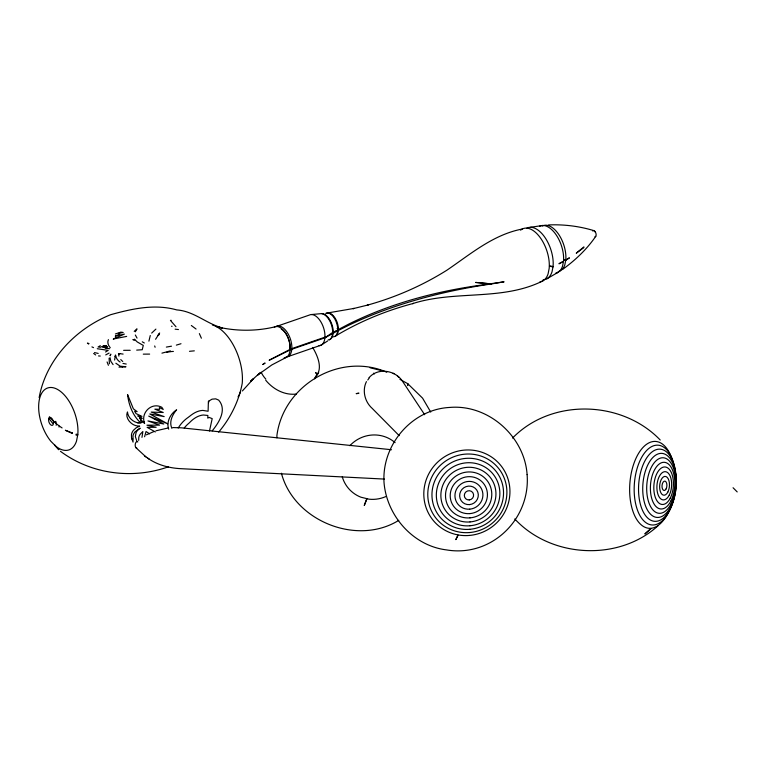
<?xml version="1.0" encoding="UTF-8"?>
<svg xmlns="http://www.w3.org/2000/svg" width="776" height="776" viewBox="0 0 776 776"><rect width="100%" height="100%" fill="white"/><g stroke="black" fill="none" stroke-linecap="round" stroke-linejoin="round"><path stroke-width="1.16" d="M276.906 437.8L276.916 435.414C283.279 386.099 338.055 352.925 384.547 371.248M138.691 440.37L138.729 438.954A7.886 6.945 -18.1 0 1 140.281 434.172L142.862 431.534L141.969 437.363M212.236 430.816C218.861 422.697 227.242 409.786 218.667 400.115L215.738 398.854L212.071 399.155L208.395 401.318L208.104 411.241L202.788 410.407A27.5 18.042 -63.7 0 0 191.226 415.063L188.306 417.304A26.869 20.457 -53.1 0 0 178.228 427.983M144.598 436.752L146.043 431.524L149.555 433.813M137.012 441.699L135.344 436.5L136.081 432.62A9.768 8.594 -18.1 0 1 140.184 428.187L134.995 431.892A10.68 9.399 -18.1 0 0 132.987 435.724L133.045 442.116L131.542 438.023L131.445 434.735A10.389 9.137 -18.1 0 1 133.501 430.214L136.169 427.818L139.67 426.111L137.798 426.005A13.308 11.718 -18.1 0 1 132.599 424.2C128.709 421.688 125.334 416.605 127.458 411.94C127.982 418.41 134.617 423.366 140.931 423.095C132.851 415.878 128.767 405.101 127.574 394.577L133.375 408.836L137.129 411.639L134.617 411.241L136.042 413.608L141.95 416.382L137.653 415.926L142.212 418.4L139.447 418.186L144.598 423.502C140.301 413.045 151.485 401.735 161.844 407.293L163.241 409.447L159.381 407.555L159.614 409.321L154.87 409.156L163.232 412.493L151.213 412.085L164.172 416.605L149.807 413.967L167.723 423.812L148.711 416.082L163.794 424.016L147.954 420.931L159.652 425.141L146.936 425.18L156.16 427.295L147.12 427.324L155.355 431.96M314.794 378.552A416.178 57.56 15.2 0 1 315.793 376.35C323.35 368.513 317.335 355.311 312.66 347.425M109.096 358.221L109.416 363.779M148.905 341.149L150.263 335.523M53.68 422.522L53.874 421.523L53.001 420.417A4.093 2.183 70.9 0 0 49.237 417.886A4.093 2.183 70.9 0 0 49.742 423.725A4.093 2.183 70.9 0 0 53.331 424.22L49.082 418.584L49.46 416.702L53.117 420.767M39.149 397.613C45.997 359.676 75.534 328.772 110.638 314.707C132.104 308.751 154.744 303.678 176.753 309.915C193.951 311.127 206.387 323.66 222.324 327.938L216.911 326.803C236.447 331.43 257.079 331.41 276.557 326.454M56.153 425.277L56.444 423.812L59.005 425.781M59.025 427.052L59.238 425.995L62.09 427.935M77.804 434.56L76.504 441.108A32.747 17.45 70.9 0 1 55.833 446.268L50.877 441.292A32.747 17.45 70.9 0 1 39.527 398.815A32.747 17.45 70.9 0 1 62.458 393.083A32.747 17.45 70.9 0 1 77.804 434.56L76.145 434.133L75.97 434.967L77.61 435.549M218.648 432.145C230.404 418.186 238.882 401.27 242.238 383.295A40.934 21.806 70.9 0 0 212.43 325.008M290.185 347.493L290.001 348.385A13.987 7.45 70.9 0 0 281.261 329.063M325.018 337.153L291.921 348.599L291.795 349.268L324.892 337.822L332.613 332.467M332.797 332.652L332.613 333.554A13.852 7.382 70.9 0 1 329.46 339.791M333.156 336.842A12.416 6.615 70.9 0 0 337.667 330.828L337.657 329.567M338.54 329.431L338.326 330.498L348.259 325.493A412.774 225.438 5.2 0 1 491.586 283.929L504.08 281.814L475.775 285.888A416.178 260.464 11.3 0 0 348.521 324.203L338.54 329.431L337.085 328.655M491.586 283.929L475.659 282.435L490.975 283.87M526.788 228.192A27.286 14.54 70.9 0 1 544.936 237.437A27.286 14.54 70.9 0 1 553.075 266.507L551.988 271.949A27.286 14.54 70.9 0 1 543.161 279.709M565.762 260.135L563.638 259.853L565.791 259.999L569.448 257.845L565.762 260.135L564.831 264.829A24.201 12.891 70.9 0 1 558.148 271.619M120.105 362.053A10.825 9.477 5.9 0 1 116.245 357.561L115.43 354.991L114.625 360.045M209.481 431.01L212.197 418.633L209.084 417.401L207.735 418.109L207.881 415.461L203.312 415.005A25.007 16.403 -63.7 0 0 191.187 421.019L188.898 423.24A24.386 18.566 -53.1 0 0 184.242 428.003M314.775 378.814A412.774 66.697 7.7 0 1 317.433 374.507L315.619 372.606L317.384 374.43M366.427 381.617C361.985 390.551 364.798 401.842 372.16 408.341L399.194 435.656M110.24 355.786L110.822 354.137L110.046 355.495M108.397 339.645C107.098 342.361 108.252 345.65 110.26 347.696M135.315 331.788L137.003 328.878L134.209 331.342M155.588 339.267L159.652 332.972M367.775 380.007L369.502 377.543M317.433 374.507L318.664 372.461M407.623 385.604L408.04 384.295M595.755 236.331C586.86 249.28 575.326 260.202 562.639 269.388M242.364 390.959L253.665 378.523L250.658 381.161L260.009 372.926L257.38 375.245L271.881 364.914L286.363 357.329M151.679 333.079L155.898 329.111M512.558 438.071C551.484 398.04 621.848 400.047 660.221 440.011M88.406 343.884L88.978 343.681M658.116 525.692C618.55 561.737 551.057 558.128 514.769 518.96M369.095 377.631C378.077 367.194 395.595 370.298 402.599 381.404L424.666 414.704M100.308 345.669L98.106 346.979L100.385 347.25L104.207 345.611L106.816 348.23L109.6 348.744M116.555 337.589L113.238 339.141L124.364 334.097L115.275 336.154L119.727 334.068L118.699 333.37L123.132 332.477L120.852 332.138L115.391 333.961M327.695 340.926L321.206 345.116L288.1 356.562M557.847 272.463L546.857 278.788M109.076 353.07L105.73 354.913M398.748 520.356C356.776 546.382 293.861 520.793 281.416 473.224M114.984 356.407L115.75 355.971M118.912 356.097L118.621 354.37L119.863 353.672L123.112 354.069M324.892 337.822L332.613 333.554L332.603 330.334A13.852 7.382 70.9 0 0 321.148 313.64L311.477 314.542M105.546 351.994L108.174 350.383L97.262 348.715M146.431 434.832L153.832 431.582M157.538 335.416L159.235 334.699L158.566 334.039M542.822 280.912C502.12 301.263 455.075 289.952 412.589 303.629L413.521 303.397C386.167 310.555 359.773 321.439 335.533 336.018A12.261 6.538 70.9 0 0 336.842 321.545A12.261 6.538 70.9 0 0 326.512 313.281M208.569 402.608L208.831 401.173M161.941 353.148L170.351 350.907L170.681 351.606L173.397 351.421M155.947 430.806L168.489 427.906M176.356 345.116L181.002 343.729M166.355 347.085L171.496 346.183M522.238 229.036C493.235 234.585 470.576 254.121 446.889 270.203C422.241 285.655 395.343 297.441 367.29 305.162L368.183 304.939L353.08 308.664L354.147 308.402L328.17 312.864M358.9 393.083L356.184 393.636L358.619 393.403M103.625 346.115L106.496 345.611L102.723 347.512L107.457 346.775L104.973 347.978L106.816 348.23M168.537 466.764C132.483 479.597 91.248 474.252 60.441 451.292M170.681 351.606L166.636 352.352M144.355 421.669L141.135 422.328L140.01 415.548M154.928 419.506L155.957 419.302M171.118 320.284L170.439 320.42L175.968 326.735M114.838 338.705L126.653 336.406M530.474 227.271L542.899 225.467M137.507 422.784L140.272 422.435M115.857 363.226L120.193 366.194L125.974 366.757L118.961 367.126M189.48 351.305L194.32 350.849M143.298 354.147L149.632 354.099M136.683 350.112L142.241 349.733L143.288 345.407L137.255 341.954L134.364 339.16M123.626 350.335L130.213 350.296M296.306 394.062C284.452 395.469 273.055 389.203 265.712 380.221M131.823 438.964L132.735 438.954M548.506 224.933C563.832 224.274 579.255 226.175 593.95 230.647L595.386 232.082M172.767 427.566L181.361 427.828L391.492 449.731M119.863 353.672L118.486 353.662L118.621 354.37M171.525 326.25L172.097 326.269M384.45 479.083L180.362 468.655C168.829 467.996 157.227 464.911 147.731 458.15M98.542 355.932L100.249 356.048M175.114 329.17L178.441 329.558M126.246 364.051L122.996 363.42M549.495 265.945L553.075 266.507M98.183 353.429L94.497 352.576M549.457 266.12L552.987 266.944M370.094 367.766L380.337 370.288M88.658 343.428L87.416 343.118L88.328 343.768M53.321 421.436L53.631 422.503M91.927 346.891L93.527 347.638M384.915 371.423L386.749 372.296M399.931 379.367L407.72 383.664L422.58 398.146L430.738 412.075M142.28 341.809L144.336 343.002M393.102 373.217L393.995 373.799M397.39 376.001L399.136 377.514M191.332 325.503L196.047 329.024M135.975 447.723L145.888 456.86M144.472 455.89L149.419 459.305M93.634 353.449L95.661 354.971M122.763 361.49L120.755 359.598M373.498 373.188L374.313 373.954M733.068 487.745L737.2 491.926M113.083 364.594L110.822 361.315L110.037 357.649M137.042 338.113L135.334 334.999M121.919 366.514L122.317 367.096M108.407 365.292L107.088 361.955M199.364 333.612L201.382 338.21M171.913 428.381C168.829 422.008 172.388 414.694 176.618 409.815C170.487 413.637 166.122 422.018 168.693 429.196M407.72 383.664L408.108 384.828M154.686 345.96L155.103 347.25M53.495 422.454L53.505 423.182M337.667 330.828L337.657 327.947A12.416 6.615 70.9 0 0 325.707 313.397M520.599 230.181A27.975 14.899 70.9 0 1 539.883 237.165A27.975 14.899 70.9 0 1 549.185 268.312L548.079 273.899A27.975 14.899 70.9 0 1 540.028 281.785M319.014 345.66A16.189 8.623 70.9 0 0 323.64 328.005A16.189 8.623 70.9 0 0 309.294 315.085L276.188 326.531A16.189 8.623 70.9 0 1 290.544 339.451A16.189 8.623 70.9 0 1 285.917 357.105M274.335 327.006A16.345 8.711 70.9 0 1 288.827 340.053A16.345 8.711 70.9 0 1 284.152 357.881M592.67 230.967A3.23 1.717 70.9 0 1 595.745 232.829A3.23 1.717 70.9 0 1 594.959 236.748M240.608 391.473A40.934 21.806 70.9 0 1 238.057 396.866M539.533 226.311A24.89 13.26 70.9 0 1 556.091 234.75A24.89 13.26 70.9 0 1 563.512 261.26L558.953 263.762L563.473 261.454L562.522 266.226A24.89 13.26 70.9 0 1 555.655 273.2M542.472 226.01A24.201 12.891 70.9 0 1 558.575 234.216A24.201 12.891 70.9 0 1 565.791 259.999M321.817 313.572A13.687 7.294 70.9 0 1 332.574 326.677A13.687 7.294 70.9 0 1 328.18 339.878M385.711 496.621A32.747 31.855 -39.1 0 1 369.085 499.191L360.918 497.203A32.747 31.855 -39.1 0 1 342.264 476.813M349.86 445.705A32.747 31.855 -39.1 0 1 395.1 442.64M265.829 379.115A27.975 27.199 -39.1 0 1 261.182 372.267M136.809 448.062A3.249 1.678 -85.6 0 1 135.276 444.182A3.249 1.678 -85.6 0 1 137.808 441.922M669.94 508.6A43.543 22.543 -85.6 0 1 635.699 517.699A43.543 22.543 -85.6 0 1 639.298 452.224A43.543 22.543 -85.6 0 1 672.559 460.857M675.265 490.723A40.003 20.71 -85.6 0 1 642.916 519.891A40.003 20.71 -85.6 0 1 643.537 454.329A40.003 20.71 -85.6 0 1 675.44 472.371M675.557 473.467A40.003 20.71 -85.6 0 1 675.644 487.241M527.108 474.592C530.658 519.338 491.276 557.517 446.491 549.903C412.997 545.819 386.671 515.623 384.023 482.507C381.695 444.929 411.697 409.379 449.702 407.439C488.24 404.053 524.528 436.306 527.108 474.592M56.144 423.376L54.504 422.057L55.804 421.339L56.144 423.376M72.41 432.979L72.323 433.464L65.378 430.273L72.41 432.979M262.802 364.507L264.936 363.129L262.802 364.507M269.282 360.171L290.088 349.966L290.224 349.307L269.282 360.171M333.34 332.341L333.156 333.253L336.309 331.507L336.512 330.498L333.34 332.341M576.345 253.112L583.756 247.67L583.911 246.904L576.345 253.112M366.902 498.658L364.313 505.351L366.902 498.658M457.995 535.256L455.861 539.562L457.995 535.256M650.909 528.601L645.002 533.849L650.909 528.601M134.636 339.81L133.094 339.713L134.636 339.81M58.792 449.634L54.514 444.939L58.792 449.634M469.742 509.163A14.152 13.764 -39.1 0 0 480.625 487.347A14.152 13.764 -39.1 0 0 456.424 489.394A14.152 13.764 -39.1 0 0 469.742 509.163M469.887 513.605A18.818 18.304 -39.1 0 0 484.379 484.583A18.818 18.304 -39.1 0 0 452.185 487.299A18.818 18.304 -39.1 0 0 469.887 513.605M469.519 504.604A9.428 9.166 -39.1 0 0 476.774 490.054A9.428 9.166 -39.1 0 0 460.643 491.421A9.428 9.166 -39.1 0 0 469.519 504.604M469.364 535.45A43.543 42.34 -39.1 0 0 502.877 468.297A43.543 42.34 -39.1 0 0 428.4 474.592A43.543 42.34 -39.1 0 0 469.364 535.45M469.936 525.759A32.117 31.234 -39.1 0 0 494.651 476.231A32.117 31.234 -39.1 0 0 439.72 480.868A32.117 31.234 -39.1 0 0 469.936 525.759M469.994 521.938A27.839 27.073 -39.1 0 0 491.421 478.996A27.839 27.073 -39.1 0 0 443.804 483.021A27.839 27.073 -39.1 0 0 469.994 521.938M469.81 529.31A36.181 35.182 -39.1 0 0 497.658 473.505A36.181 35.182 -39.1 0 0 435.772 478.734A36.181 35.182 -39.1 0 0 469.81 529.31M469.975 517.873A23.396 22.756 -39.1 0 0 487.988 481.789A23.396 22.756 -39.1 0 0 447.965 485.175A23.396 22.756 -39.1 0 0 469.975 517.873M469.616 532.54A40.003 38.897 -39.1 0 0 500.404 470.848A40.003 38.897 -39.1 0 0 431.99 476.639A40.003 38.897 -39.1 0 0 469.616 532.54M469.228 499.938A4.695 4.569 -39.1 0 0 472.846 492.692A4.695 4.569 -39.1 0 0 464.805 493.371A4.695 4.569 -39.1 0 0 469.228 499.938M669.252 495.127A14.152 7.323 -85.6 0 0 666.526 471.944A14.152 7.323 -85.6 0 0 657.059 490.267A14.152 7.323 -85.6 0 0 669.252 495.127M670.241 498.163A18.818 9.748 -85.6 0 0 666.613 467.327A18.818 9.748 -85.6 0 0 654.032 491.703A18.818 9.748 -85.6 0 0 670.241 498.163M667.874 492.032A9.428 4.879 -85.6 0 0 666.05 476.58A9.428 4.879 -85.6 0 0 659.745 488.793A9.428 4.879 -85.6 0 0 667.874 492.032M670.774 506.631A32.117 16.626 -85.6 0 0 664.576 453.999A32.117 16.626 -85.6 0 0 643.11 495.602A32.117 16.626 -85.6 0 0 670.774 506.631M671.007 503.934A27.839 14.414 -85.6 0 0 665.633 458.315A27.839 14.414 -85.6 0 0 647.019 494.38A27.839 14.414 -85.6 0 0 671.007 503.934M670.134 509.153A36.181 18.731 -85.6 0 0 663.16 449.867A36.181 18.731 -85.6 0 0 638.968 496.727A36.181 18.731 -85.6 0 0 670.134 509.153M670.823 501.112A23.396 12.115 -85.6 0 0 666.312 462.768A23.396 12.115 -85.6 0 0 650.666 493.07A23.396 12.115 -85.6 0 0 670.823 501.112M666.109 488.899A4.695 2.435 -85.6 0 0 665.197 481.198A4.695 2.435 -85.6 0 0 662.054 487.289A4.695 2.435 -85.6 0 0 666.109 488.899"/></g></svg>
